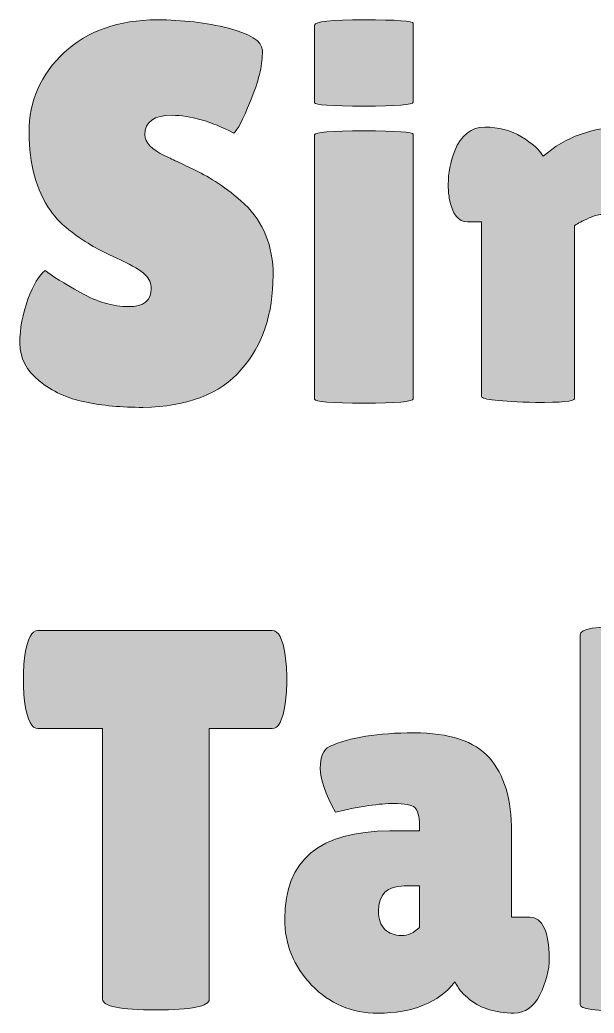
# Model space of a CAD drawing. Header units: inches. Extents: x 146 to 932, y -845 to -232.
# Drawn here: x 336.8 to 539, y -606.7 to -257.1 of the extents above; entities that cross this region are included whole.
import ezdxf

# ---------------------------------------------------------------- set-up
doc = ezdxf.new("R2010")
doc.units = ezdxf.units.IN
doc.header["$MEASUREMENT"] = 0
doc.layers.add('Layer 1', color=7, linetype='Continuous')

# ---------------------------------------------------------------- blocks, each defined once
blk = doc.blocks.new('block 3')
at = {"layer": 'Layer 1', "true_color": 0xce0100}
h = blk.add_hatch(color=12, dxfattribs=at)
h.dxf.hatch_style = 2
edge = h.paths.add_edge_path()
edge.add_spline(control_points=[(534.03, -473.52), (534.03, -471.5), (539.78, -470.49), (551.29, -470.49), (562.03, -470.87), (567.41, -471.69), (567.41, -472.95), (567.41, -472.95), (567.41, -545.79), (567.41, -545.79), (567.41, -545.79), (586.19, -511.08), (586.19, -511.08), (587.07, -509.18), (592.45, -508.24), (602.31, -508.24), (612.18, -508.24), (618.5, -508.87), (621.28, -510.13), (621.28, -510.13), (596.62, -550.35), (596.62, -550.35), (596.62, -550.35), (625.08, -603.65), (625.08, -603.65), (625.33, -604.16), (622.96, -604.57), (617.96, -604.88), (612.97, -605.2), (608.83, -605.35), (605.54, -605.35), (593.4, -605.35), (586.89, -604.79), (586, -603.65), (586, -603.65), (567.22, -561.54), (567.22, -561.54), (567.22, -561.54), (567.22, -603.46), (567.22, -603.46), (567.22, -605.1), (561.69, -605.92), (550.63, -605.92), (539.56, -605.92), (534.03, -605.17), (534.03, -603.65), (534.03, -603.65), (534.03, -473.52), (534.03, -473.52)], knot_values=[0, 0, 0, 0, 1, 1, 1, 2, 2, 2, 3, 3, 3, 4, 4, 4, 5, 5, 5, 6, 6, 6, 7, 7, 7, 8, 8, 8, 9, 9, 9, 10, 10, 10, 11, 11, 11, 12, 12, 12, 13, 13, 13, 14, 14, 14, 15, 15, 15, 16, 16, 16, 16], degree=3, periodic=1)
h = blk.add_hatch(color=12, dxfattribs=at)
h.dxf.hatch_style = 2
edge = h.paths.add_edge_path()
edge.add_spline(control_points=[(403.52, -601.75), (403.52, -604.28), (397.26, -605.55), (384.74, -605.55), (372.22, -605.55), (365.96, -604.28), (365.96, -601.75), (365.96, -601.75), (365.96, -506.53), (365.96, -506.53), (365.96, -506.53), (343.2, -506.53), (343.2, -506.53), (341.05, -506.53), (339.53, -503.62), (338.65, -497.8), (338.27, -495.02), (338.08, -492.18), (338.08, -489.27), (338.08, -486.36), (338.27, -483.51), (338.65, -480.73), (339.53, -474.92), (341.05, -472), (343.2, -472), (343.2, -472), (425.72, -472), (425.72, -472), (427.86, -472), (429.38, -474.92), (430.27, -480.73), (430.65, -483.51), (430.84, -486.36), (430.84, -489.27), (430.84, -492.18), (430.65, -495.02), (430.27, -497.8), (429.38, -503.62), (427.86, -506.53), (425.72, -506.53), (425.72, -506.53), (403.52, -506.53), (403.52, -506.53), (403.52, -506.53), (403.52, -601.75), (403.52, -601.75)], knot_values=[0, 0, 0, 0, 1, 1, 1, 2, 2, 2, 3, 3, 3, 4, 4, 4, 5, 5, 5, 6, 6, 6, 7, 7, 7, 8, 8, 8, 9, 9, 9, 10, 10, 10, 11, 11, 11, 12, 12, 12, 13, 13, 13, 14, 14, 14, 15, 15, 15, 15], degree=3, periodic=1)
h = blk.add_hatch(color=12, dxfattribs=at)
h.dxf.hatch_style = 2
edge = h.paths.add_edge_path()
edge.add_spline(control_points=[(447.91, -535.93), (444.37, -529.61), (442.6, -524.45), (442.6, -520.47), (442.6, -516.49), (443.67, -513.93), (445.82, -512.79), (453.03, -509.63), (462.92, -508.04), (475.51, -508.04), (488.09, -508.04), (496.97, -510.99), (502.16, -516.87), (507.34, -522.75), (509.94, -531.44), (509.94, -542.95), (509.94, -542.95), (509.94, -572.92), (509.94, -572.92), (509.94, -572.92), (516.39, -572.92), (516.39, -572.92), (518.53, -572.92), (520.21, -574.18), (521.41, -576.71), (522.61, -579.24), (523.21, -582.72), (523.21, -587.15), (523.21, -591.57), (522.11, -595.94), (519.9, -600.23), (517.68, -604.54), (514.68, -606.68), (510.89, -606.68), (504.06, -606.68), (498.55, -604.85), (494.38, -601.18), (492.48, -599.66), (491.03, -597.83), (490.02, -595.68), (484.2, -603.02), (475.16, -606.68), (462.89, -606.68), (453.66, -606.68), (445.88, -603.4), (439.56, -596.82), (433.24, -590.25), (430.08, -582.47), (430.08, -573.49), (430.08, -552.88), (442.41, -542.57), (467.07, -542.57), (467.07, -542.57), (477.5, -542.57), (477.5, -542.57), (477.5, -542.57), (477.5, -540.67), (477.5, -540.67), (477.5, -537.39), (476.96, -535.27), (475.89, -534.32), (474.81, -533.37), (472.31, -532.9), (468.39, -532.9), (463.59, -532.9), (456.76, -533.91), (447.91, -535.93)], knot_values=[0, 0, 0, 0, 1, 1, 1, 2, 2, 2, 3, 3, 3, 4, 4, 4, 5, 5, 5, 6, 6, 6, 7, 7, 7, 8, 8, 8, 9, 9, 9, 10, 10, 10, 11, 11, 11, 12, 12, 12, 13, 13, 13, 14, 14, 14, 15, 15, 15, 16, 16, 16, 17, 17, 17, 18, 18, 18, 19, 19, 19, 20, 20, 20, 21, 21, 21, 22, 22, 22, 22], degree=3, periodic=1)
edge = h.paths.add_edge_path()
edge.add_spline(control_points=[(463.08, -570.83), (463.08, -573.61), (463.84, -575.73), (465.36, -577.19), (466.88, -578.64), (468.8, -579.37), (471.15, -579.37), (473.48, -579.37), (475.6, -578.42), (477.5, -576.52), (477.5, -576.52), (477.5, -561.92), (477.5, -561.92), (477.5, -561.92), (472.19, -561.92), (472.19, -561.92), (466.12, -561.92), (463.08, -564.89), (463.08, -570.83)], knot_values=[0, 0, 0, 0, 1, 1, 1, 2, 2, 2, 3, 3, 3, 4, 4, 4, 5, 5, 5, 6, 6, 6, 6], degree=3, periodic=1)
at = {"layer": 'Layer 1', "lineweight": 0}
for points, knots in [([(534.03, -473.52), (534.03, -471.5), (539.78, -470.49), (551.29, -470.49), (562.03, -470.87), (567.41, -471.69), (567.41, -472.95), (567.41, -472.95), (567.41, -545.79), (567.41, -545.79), (567.41, -545.79), (586.19, -511.08), (586.19, -511.08), (587.07, -509.18), (592.45, -508.24), (602.31, -508.24), (612.18, -508.24), (618.5, -508.87), (621.28, -510.13), (621.28, -510.13), (596.62, -550.35), (596.62, -550.35), (596.62, -550.35), (625.08, -603.65), (625.08, -603.65), (625.33, -604.16), (622.96, -604.57), (617.96, -604.88), (612.97, -605.2), (608.83, -605.35), (605.54, -605.35), (593.4, -605.35), (586.89, -604.79), (586, -603.65), (586, -603.65), (567.22, -561.54), (567.22, -561.54), (567.22, -561.54), (567.22, -603.46), (567.22, -603.46), (567.22, -605.1), (561.69, -605.92), (550.63, -605.92), (539.56, -605.92), (534.03, -605.17), (534.03, -603.65), (534.03, -603.65), (534.03, -473.52), (534.03, -473.52)], [0, 0, 0, 0, 1, 1, 1, 2, 2, 2, 3, 3, 3, 4, 4, 4, 5, 5, 5, 6, 6, 6, 7, 7, 7, 8, 8, 8, 9, 9, 9, 10, 10, 10, 11, 11, 11, 12, 12, 12, 13, 13, 13, 14, 14, 14, 15, 15, 15, 16, 16, 16, 16]), ([(403.52, -601.75), (403.52, -604.28), (397.26, -605.55), (384.74, -605.55), (372.22, -605.55), (365.96, -604.28), (365.96, -601.75), (365.96, -601.75), (365.96, -506.53), (365.96, -506.53), (365.96, -506.53), (343.2, -506.53), (343.2, -506.53), (341.05, -506.53), (339.53, -503.62), (338.65, -497.8), (338.27, -495.02), (338.08, -492.18), (338.08, -489.27), (338.08, -486.36), (338.27, -483.51), (338.65, -480.73), (339.53, -474.92), (341.05, -472), (343.2, -472), (343.2, -472), (425.72, -472), (425.72, -472), (427.86, -472), (429.38, -474.92), (430.27, -480.73), (430.65, -483.51), (430.84, -486.36), (430.84, -489.27), (430.84, -492.18), (430.65, -495.02), (430.27, -497.8), (429.38, -503.62), (427.86, -506.53), (425.72, -506.53), (425.72, -506.53), (403.52, -506.53), (403.52, -506.53), (403.52, -506.53), (403.52, -601.75), (403.52, -601.75)], [0, 0, 0, 0, 1, 1, 1, 2, 2, 2, 3, 3, 3, 4, 4, 4, 5, 5, 5, 6, 6, 6, 7, 7, 7, 8, 8, 8, 9, 9, 9, 10, 10, 10, 11, 11, 11, 12, 12, 12, 13, 13, 13, 14, 14, 14, 15, 15, 15, 15]), ([(447.91, -535.93), (444.37, -529.61), (442.6, -524.45), (442.6, -520.47), (442.6, -516.49), (443.67, -513.93), (445.82, -512.79), (453.03, -509.63), (462.92, -508.04), (475.51, -508.04), (488.09, -508.04), (496.97, -510.99), (502.16, -516.87), (507.34, -522.75), (509.94, -531.44), (509.94, -542.95), (509.94, -542.95), (509.94, -572.92), (509.94, -572.92), (509.94, -572.92), (516.39, -572.92), (516.39, -572.92), (518.53, -572.92), (520.21, -574.18), (521.41, -576.71), (522.61, -579.24), (523.21, -582.72), (523.21, -587.15), (523.21, -591.57), (522.11, -595.94), (519.9, -600.23), (517.68, -604.54), (514.68, -606.68), (510.89, -606.68), (504.06, -606.68), (498.55, -604.85), (494.38, -601.18), (492.48, -599.66), (491.03, -597.83), (490.02, -595.68), (484.2, -603.02), (475.16, -606.68), (462.89, -606.68), (453.66, -606.68), (445.88, -603.4), (439.56, -596.82), (433.24, -590.25), (430.08, -582.47), (430.08, -573.49), (430.08, -552.88), (442.41, -542.57), (467.07, -542.57), (467.07, -542.57), (477.5, -542.57), (477.5, -542.57), (477.5, -542.57), (477.5, -540.67), (477.5, -540.67), (477.5, -537.39), (476.96, -535.27), (475.89, -534.32), (474.81, -533.37), (472.31, -532.9), (468.39, -532.9), (463.59, -532.9), (456.76, -533.91), (447.91, -535.93)], [0, 0, 0, 0, 1, 1, 1, 2, 2, 2, 3, 3, 3, 4, 4, 4, 5, 5, 5, 6, 6, 6, 7, 7, 7, 8, 8, 8, 9, 9, 9, 10, 10, 10, 11, 11, 11, 12, 12, 12, 13, 13, 13, 14, 14, 14, 15, 15, 15, 16, 16, 16, 17, 17, 17, 18, 18, 18, 19, 19, 19, 20, 20, 20, 21, 21, 21, 22, 22, 22, 22]), ([(463.08, -570.83), (463.08, -573.61), (463.84, -575.73), (465.36, -577.19), (466.88, -578.64), (468.8, -579.37), (471.15, -579.37), (473.48, -579.37), (475.6, -578.42), (477.5, -576.52), (477.5, -576.52), (477.5, -561.92), (477.5, -561.92), (477.5, -561.92), (472.19, -561.92), (472.19, -561.92), (466.12, -561.92), (463.08, -564.89), (463.08, -570.83)], [0, 0, 0, 0, 1, 1, 1, 2, 2, 2, 3, 3, 3, 4, 4, 4, 5, 5, 5, 6, 6, 6, 6])]:
    blk.add_open_spline(points, degree=3, knots=knots, dxfattribs=at)
blk = doc.blocks.new('block 4')
at = {"layer": 'Layer 1', "true_color": 0xfd2b7b}
h = blk.add_hatch(color=230, dxfattribs=at)
h.dxf.hatch_style = 2
edge = h.paths.add_edge_path()
edge.add_spline(control_points=[(345.77, -345.32), (348.17, -347.21), (352.31, -349.81), (358.19, -353.09), (364.07, -356.38), (369.7, -358.03), (375.07, -358.03), (380.45, -358.03), (383.13, -355.94), (383.13, -351.76), (383.13, -349.87), (382.38, -348.19), (380.86, -346.74), (379.34, -345.29), (376.56, -343.61), (372.51, -341.71), (368.46, -339.82), (365.43, -338.33), (363.41, -337.26), (361.38, -336.18), (358.69, -334.41), (355.35, -331.94), (351.99, -329.48), (349.43, -326.92), (347.66, -324.26), (342.6, -317.05), (340.07, -307.88), (340.07, -296.76), (340.07, -285.63), (344.22, -276.24), (352.5, -268.59), (360.78, -260.94), (371.63, -257.11), (385.03, -257.11), (394.14, -257.11), (402.54, -258.09), (410.26, -260.05), (417.97, -262.01), (421.95, -264.58), (422.21, -267.73), (422.21, -268.11), (422.21, -268.49), (422.21, -268.87), (422.21, -273.3), (420.82, -278.9), (418.04, -285.66), (415.25, -292.43), (413.29, -296.19), (412.16, -296.95), (404.06, -292.77), (396.82, -290.69), (390.44, -290.69), (384.05, -290.69), (380.86, -292.96), (380.86, -297.52), (380.86, -300.3), (383.2, -302.77), (387.88, -304.91), (388.89, -305.42), (390.34, -306.12), (392.24, -307), (394.14, -307.88), (396.32, -308.93), (398.78, -310.13), (401.25, -311.33), (403.9, -312.85), (406.75, -314.68), (409.59, -316.52), (412.66, -318.95), (415.95, -321.99), (422.65, -328.31), (426, -336.66), (426, -347.02), (426, -360.56), (422.27, -371.62), (414.81, -380.22), (407.35, -388.82), (395.84, -393.24), (380.29, -393.5), (372.7, -393.5), (365.84, -392.86), (359.71, -391.6), (353.57, -390.34), (348.23, -387.87), (343.68, -384.2), (339.13, -380.54), (336.85, -376.11), (336.85, -370.93), (336.85, -365.74), (337.8, -360.59), (339.7, -355.46), (341.59, -350.34), (343.61, -346.96), (345.77, -345.32)], knot_values=[0, 0, 0, 0, 1, 1, 1, 2, 2, 2, 3, 3, 3, 4, 4, 4, 5, 5, 5, 6, 6, 6, 7, 7, 7, 8, 8, 8, 9, 9, 9, 10, 10, 10, 11, 11, 11, 12, 12, 12, 13, 13, 13, 14, 14, 14, 15, 15, 15, 16, 16, 16, 17, 17, 17, 18, 18, 18, 19, 19, 19, 20, 20, 20, 21, 21, 21, 22, 22, 22, 23, 23, 23, 24, 24, 24, 25, 25, 25, 26, 26, 26, 27, 27, 27, 28, 28, 28, 29, 29, 29, 30, 30, 30, 31, 31, 31, 31], degree=3, periodic=1)
h = blk.add_hatch(color=230, dxfattribs=at)
h.dxf.hatch_style = 2
edge = h.paths.add_edge_path()
edge.add_spline(control_points=[(475.32, -286.13), (475.32, -287.02), (469.53, -287.46), (457.96, -287.46), (446.39, -287.46), (440.61, -287.08), (440.61, -286.32), (440.61, -286.32), (440.61, -259.01), (440.61, -259.01), (440.61, -257.75), (446.39, -257.11), (457.96, -257.11), (469.53, -257.11), (475.32, -257.49), (475.32, -258.25), (475.32, -258.25), (475.32, -286.13), (475.32, -286.13)], knot_values=[0, 0, 0, 0, 1, 1, 1, 2, 2, 2, 3, 3, 3, 4, 4, 4, 5, 5, 5, 6, 6, 6, 6], degree=3, periodic=1)
edge = h.paths.add_edge_path()
edge.add_spline(control_points=[(475.32, -390.46), (475.32, -391.48), (469.53, -391.98), (457.96, -391.98), (446.39, -391.98), (440.61, -391.54), (440.61, -390.65), (440.61, -390.65), (440.61, -297.52), (440.61, -297.52), (440.61, -296.63), (446.39, -296.19), (457.96, -296.19), (469.53, -296.19), (475.32, -296.57), (475.32, -297.33), (475.32, -297.33), (475.32, -390.46), (475.32, -390.46)], knot_values=[0, 0, 0, 0, 1, 1, 1, 2, 2, 2, 3, 3, 3, 4, 4, 4, 5, 5, 5, 6, 6, 6, 6], degree=3, periodic=1)
h = blk.add_hatch(color=230, dxfattribs=at)
h.dxf.hatch_style = 2
edge = h.paths.add_edge_path()
edge.add_spline(control_points=[(532.04, -390.46), (532.04, -391.35), (527.48, -391.79), (518.38, -391.79), (505.73, -391.41), (499.41, -390.72), (499.41, -389.7), (499.41, -389.7), (499.41, -328.24), (499.41, -328.24), (499.41, -328.24), (494.48, -328.24), (494.48, -328.24), (491.19, -328.24), (489.04, -325.46), (488.03, -319.9), (487.77, -318.26), (487.65, -316.61), (487.65, -314.97), (487.65, -311.05), (488.41, -307.13), (489.92, -303.21), (492.2, -297.64), (495.74, -294.86), (500.55, -294.86), (505.35, -294.86), (509.65, -296), (513.45, -298.27), (517.24, -300.55), (519.77, -302.83), (521.04, -305.1), (529, -298.27), (538.49, -294.86), (549.49, -294.86), (560.49, -294.86), (568.46, -297.83), (573.39, -303.78), (578.32, -309.72), (580.78, -319.46), (580.78, -332.99), (580.78, -332.99), (580.78, -389.89), (580.78, -389.89), (580.78, -391.41), (575.38, -392.17), (564.57, -392.17), (553.75, -392.17), (548.35, -391.41), (548.35, -389.89), (548.35, -389.89), (548.35, -335.07), (548.35, -335.07), (548.35, -328.75), (546.13, -325.59), (541.71, -325.59), (540.44, -325.59), (538.67, -326.13), (536.4, -327.2), (534.12, -328.28), (532.67, -329.07), (532.04, -329.57), (532.04, -329.57), (532.04, -390.46), (532.04, -390.46)], knot_values=[0, 0, 0, 0, 1, 1, 1, 2, 2, 2, 3, 3, 3, 4, 4, 4, 5, 5, 5, 6, 6, 6, 7, 7, 7, 8, 8, 8, 9, 9, 9, 10, 10, 10, 11, 11, 11, 12, 12, 12, 13, 13, 13, 14, 14, 14, 15, 15, 15, 16, 16, 16, 17, 17, 17, 18, 18, 18, 19, 19, 19, 20, 20, 20, 21, 21, 21, 21], degree=3, periodic=1)
at = {"layer": 'Layer 1', "lineweight": 0}
for points, knots in [([(345.77, -345.32), (348.17, -347.21), (352.31, -349.81), (358.19, -353.09), (364.07, -356.38), (369.7, -358.03), (375.07, -358.03), (380.45, -358.03), (383.13, -355.94), (383.13, -351.76), (383.13, -349.87), (382.38, -348.19), (380.86, -346.74), (379.34, -345.29), (376.56, -343.61), (372.51, -341.71), (368.46, -339.82), (365.43, -338.33), (363.41, -337.26), (361.38, -336.18), (358.69, -334.41), (355.35, -331.94), (351.99, -329.48), (349.43, -326.92), (347.66, -324.26), (342.6, -317.05), (340.07, -307.88), (340.07, -296.76), (340.07, -285.63), (344.22, -276.24), (352.5, -268.59), (360.78, -260.94), (371.63, -257.11), (385.03, -257.11), (394.14, -257.11), (402.54, -258.09), (410.26, -260.05), (417.97, -262.01), (421.95, -264.58), (422.21, -267.73), (422.21, -268.11), (422.21, -268.49), (422.21, -268.87), (422.21, -273.3), (420.82, -278.9), (418.04, -285.66), (415.25, -292.43), (413.29, -296.19), (412.16, -296.95), (404.06, -292.77), (396.82, -290.69), (390.44, -290.69), (384.05, -290.69), (380.86, -292.96), (380.86, -297.52), (380.86, -300.3), (383.2, -302.77), (387.88, -304.91), (388.89, -305.42), (390.34, -306.12), (392.24, -307), (394.14, -307.88), (396.32, -308.93), (398.78, -310.13), (401.25, -311.33), (403.9, -312.85), (406.75, -314.68), (409.59, -316.52), (412.66, -318.95), (415.95, -321.99), (422.65, -328.31), (426, -336.66), (426, -347.02), (426, -360.56), (422.27, -371.62), (414.81, -380.22), (407.35, -388.82), (395.84, -393.24), (380.29, -393.5), (372.7, -393.5), (365.84, -392.86), (359.71, -391.6), (353.57, -390.34), (348.23, -387.87), (343.68, -384.2), (339.13, -380.54), (336.85, -376.11), (336.85, -370.93), (336.85, -365.74), (337.8, -360.59), (339.7, -355.46), (341.59, -350.34), (343.61, -346.96), (345.77, -345.32)], [0, 0, 0, 0, 1, 1, 1, 2, 2, 2, 3, 3, 3, 4, 4, 4, 5, 5, 5, 6, 6, 6, 7, 7, 7, 8, 8, 8, 9, 9, 9, 10, 10, 10, 11, 11, 11, 12, 12, 12, 13, 13, 13, 14, 14, 14, 15, 15, 15, 16, 16, 16, 17, 17, 17, 18, 18, 18, 19, 19, 19, 20, 20, 20, 21, 21, 21, 22, 22, 22, 23, 23, 23, 24, 24, 24, 25, 25, 25, 26, 26, 26, 27, 27, 27, 28, 28, 28, 29, 29, 29, 30, 30, 30, 31, 31, 31, 31]), ([(475.32, -286.13), (475.32, -287.02), (469.53, -287.46), (457.96, -287.46), (446.39, -287.46), (440.61, -287.08), (440.61, -286.32), (440.61, -286.32), (440.61, -259.01), (440.61, -259.01), (440.61, -257.75), (446.39, -257.11), (457.96, -257.11), (469.53, -257.11), (475.32, -257.49), (475.32, -258.25), (475.32, -258.25), (475.32, -286.13), (475.32, -286.13)], [0, 0, 0, 0, 1, 1, 1, 2, 2, 2, 3, 3, 3, 4, 4, 4, 5, 5, 5, 6, 6, 6, 6]), ([(475.32, -390.46), (475.32, -391.48), (469.53, -391.98), (457.96, -391.98), (446.39, -391.98), (440.61, -391.54), (440.61, -390.65), (440.61, -390.65), (440.61, -297.52), (440.61, -297.52), (440.61, -296.63), (446.39, -296.19), (457.96, -296.19), (469.53, -296.19), (475.32, -296.57), (475.32, -297.33), (475.32, -297.33), (475.32, -390.46), (475.32, -390.46)], [0, 0, 0, 0, 1, 1, 1, 2, 2, 2, 3, 3, 3, 4, 4, 4, 5, 5, 5, 6, 6, 6, 6]), ([(532.04, -390.46), (532.04, -391.35), (527.48, -391.79), (518.38, -391.79), (505.73, -391.41), (499.41, -390.72), (499.41, -389.7), (499.41, -389.7), (499.41, -328.24), (499.41, -328.24), (499.41, -328.24), (494.48, -328.24), (494.48, -328.24), (491.19, -328.24), (489.04, -325.46), (488.03, -319.9), (487.77, -318.26), (487.65, -316.61), (487.65, -314.97), (487.65, -311.05), (488.41, -307.13), (489.92, -303.21), (492.2, -297.64), (495.74, -294.86), (500.55, -294.86), (505.35, -294.86), (509.65, -296), (513.45, -298.27), (517.24, -300.55), (519.77, -302.83), (521.04, -305.1), (529, -298.27), (538.49, -294.86), (549.49, -294.86), (560.49, -294.86), (568.46, -297.83), (573.39, -303.78), (578.32, -309.72), (580.78, -319.46), (580.78, -332.99), (580.78, -332.99), (580.78, -389.89), (580.78, -389.89), (580.78, -391.41), (575.38, -392.17), (564.57, -392.17), (553.75, -392.17), (548.35, -391.41), (548.35, -389.89), (548.35, -389.89), (548.35, -335.07), (548.35, -335.07), (548.35, -328.75), (546.13, -325.59), (541.71, -325.59), (540.44, -325.59), (538.67, -326.13), (536.4, -327.2), (534.12, -328.28), (532.67, -329.07), (532.04, -329.57), (532.04, -329.57), (532.04, -390.46), (532.04, -390.46)], [0, 0, 0, 0, 1, 1, 1, 2, 2, 2, 3, 3, 3, 4, 4, 4, 5, 5, 5, 6, 6, 6, 7, 7, 7, 8, 8, 8, 9, 9, 9, 10, 10, 10, 11, 11, 11, 12, 12, 12, 13, 13, 13, 14, 14, 14, 15, 15, 15, 16, 16, 16, 17, 17, 17, 18, 18, 18, 19, 19, 19, 20, 20, 20, 21, 21, 21, 21])]:
    blk.add_open_spline(points, degree=3, knots=knots, dxfattribs=at)
blk = doc.blocks.new('block 2')
at = {"layer": 'Layer 1'}
for name in ['block 4', 'block 3']:
    blk.add_blockref(name, (0, 0), dxfattribs=at)

msp = doc.modelspace()

# ---------------------------------------------------------------- block references
at = {"layer": 'Layer 1'}
msp.add_blockref('block 2', (0, 0), dxfattribs=at)

doc.saveas('drawing.dxf')
